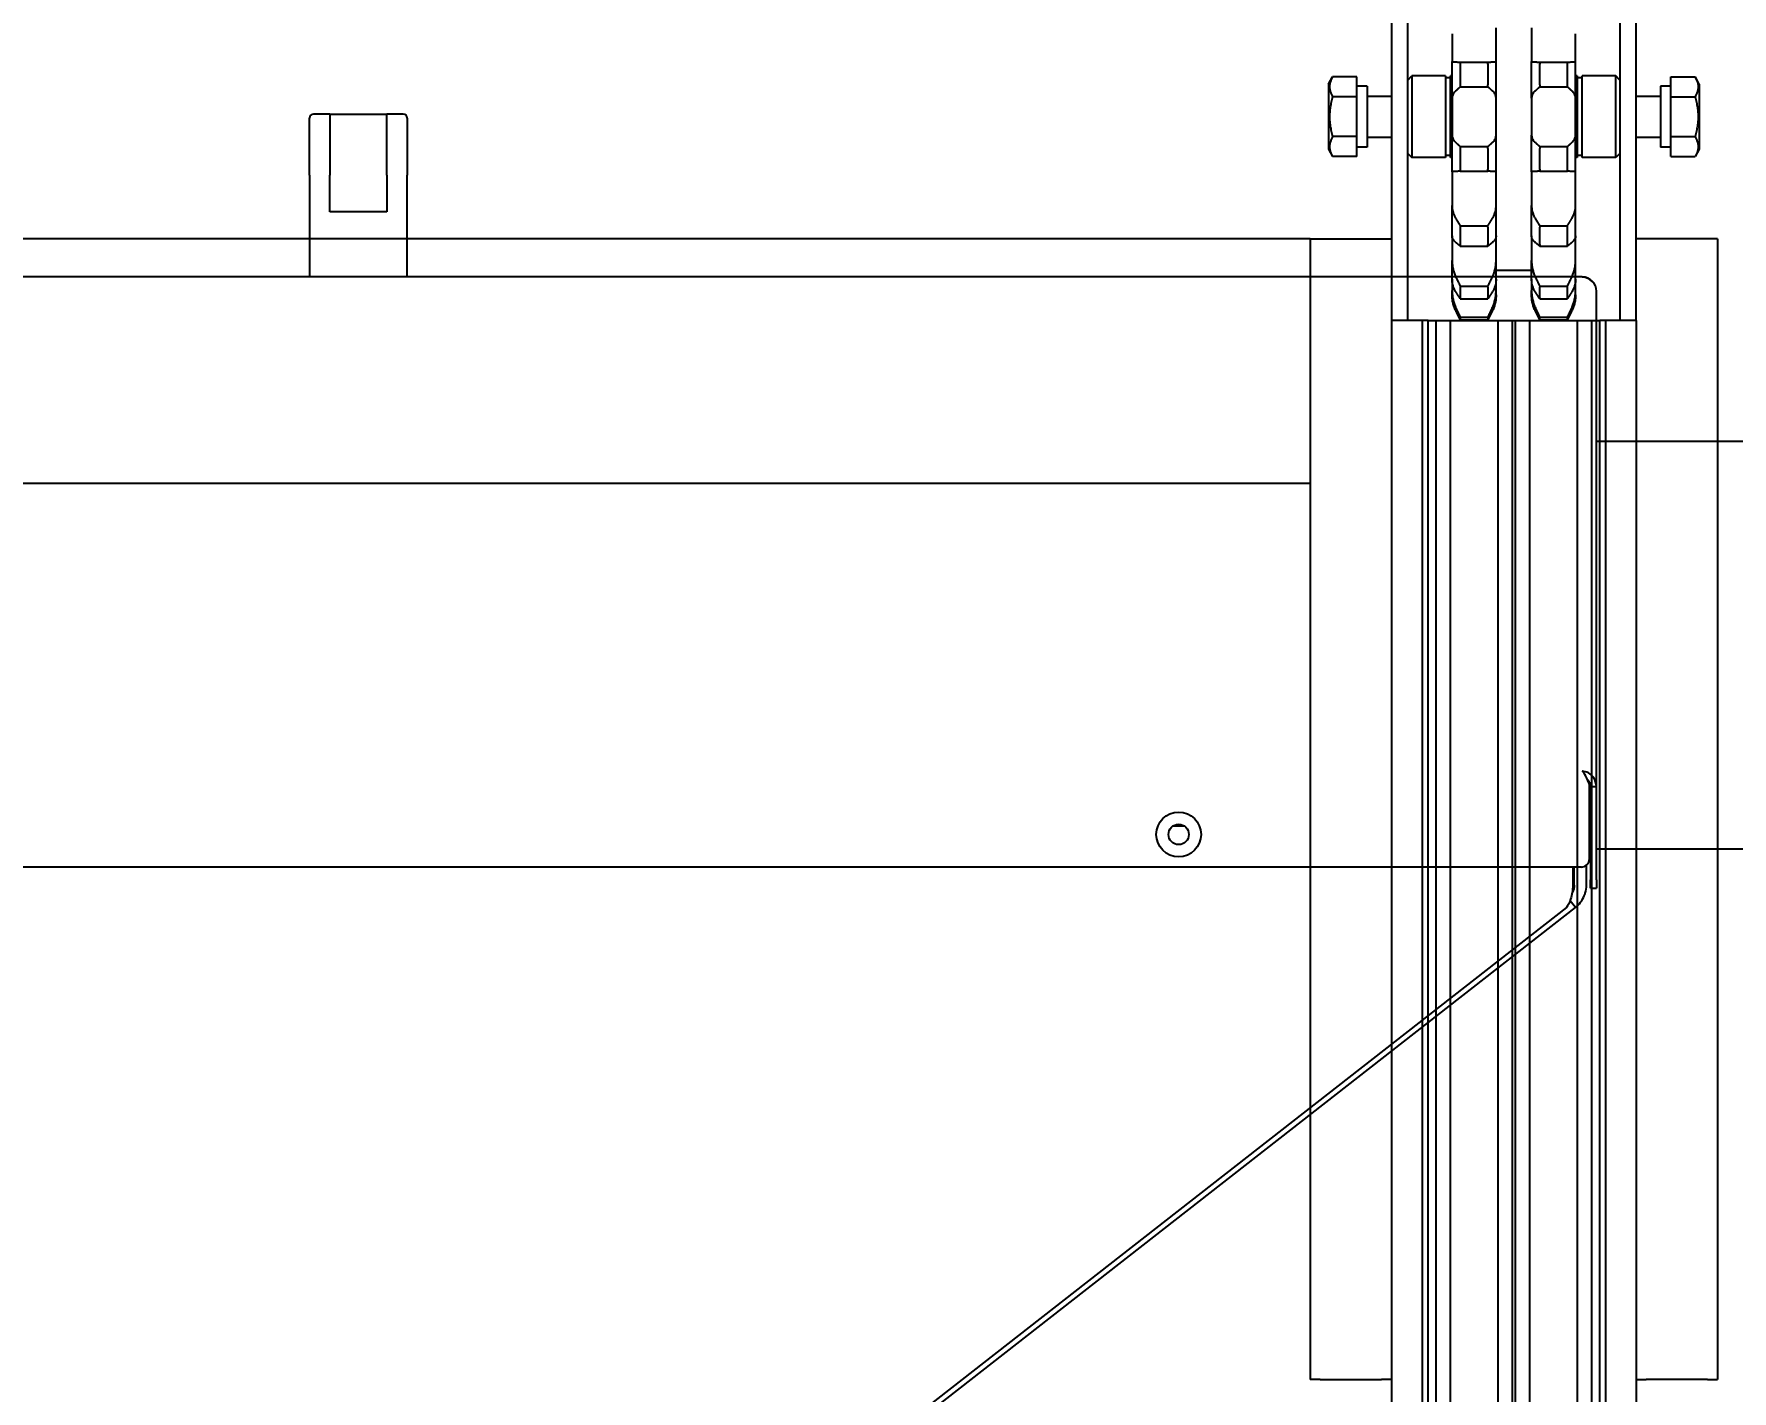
# Model space of a CAD drawing. Header units: millimetres. Extents: x -383313 to -161684, y -117025 to 99224.
# Drawn here: x -347927.2 to -347510.6, y -3386.3 to -3053.2 of the extents above; entities that cross this region are included whole.
import ezdxf

# ---------------------------------------------------------------- set-up
doc = ezdxf.new("R2010")
doc.units = ezdxf.units.MM
doc.header["$MEASUREMENT"] = 0
doc.layers.get('Defpoints').update_dxf_attribs({"color": 31})
for name, color, linetype in [('001__КОНСТРУКТИВ__размеры внутр.', 7, 'Continuous'), ('PV-10B1', 7, 'Continuous'), ('PV-3401', 7, 'Continuous'), ('Робот', 30, 'Continuous')]:
    doc.layers.add(name, color=color, linetype=linetype)
doc.styles.add('PSTUDIO', font='arial.ttf')
doc.dimstyles.new('PS_TICK', dxfattribs={"dimscale": 100, "dimtxt": 2.5, "dimasz": 1, "dimexe": 2, "dimexo": 2, "dimgap": 1, "dimtad": 1, "dimdec": 0, "dimzin": 0, "dimdsep": 46, "dimtxsty": 'PSTUDIO', "dimblk": 'ARCHTICK', "dimcen": 2, "dimdle": 1.5, "dimse1": 1, "dimse2": 1, "dimadec": 0, "dimazin": 0, "dimtfac": 1, "dimtdec": 0, "dimtix": 1, "dimtmove": 1, "dimatfit": 3, "dimldrblk": 'ARCHTICK', "dimfxl": 1, "dimtolj": 1, "dimtzin": 0, "dimarcsym": 0})

# ---------------------------------------------------------------- blocks, each defined once
blk = doc.blocks.new('_ArchTick')
at = {"color": 0, "linetype": 'ByBlock', "const_width": 0.15}
blk.add_lwpolyline([(-0.5, -0.5), (0.5, 0.5)], dxfattribs=at)
blk = doc.blocks.new('*D267')
at = {"layer": '001__КОНСТРУКТИВ__размеры внутр.', "color": 0, "lineweight": -2, "ltscale": 100, "transparency": 16777216}
for p, q in [((-349188.38, -1822.52), (-349188.38, -4257.72)), ((-344174, -2819.4), (-344174, -4257.72)), ((-349338.38, -4057.72), (-344024, -4057.72))]:
    blk.add_line(p, q, dxfattribs=at)
at = {"layer": 'Defpoints', "color": 0, "ltscale": 100, "transparency": 16777216}
for p in [(-349188.38, -1622.52), (-344174, -2619.4), (-344174, -4057.72)]:
    blk.add_point(p, dxfattribs=at)
at = {"layer": '001__КОНСТРУКТИВ__размеры внутр.', "color": 0, "lineweight": -2, "ltscale": 100, "transparency": 16777216, "xscale": 100, "yscale": 100, "zscale": 100, "rotation": 180}
blk.add_blockref('_ArchTick', (-349188.38, -4057.72), dxfattribs=at)
at = {"layer": '001__КОНСТРУКТИВ__размеры внутр.', "color": 0, "lineweight": -2, "ltscale": 100, "transparency": 16777216, "xscale": 100, "yscale": 100, "zscale": 100}
blk.add_blockref('_ArchTick', (-344174, -4057.72), dxfattribs=at)
at = {"layer": '001__КОНСТРУКТИВ__размеры внутр.', "color": 0, "ltscale": 100, "transparency": 16777216, "insert": (-346681.19, -3830.08), "char_height": 250, "attachment_point": 5, "style": 'PSTUDIO'}
blk.add_mtext('\\A1;5014', dxfattribs=at)
blk = doc.blocks.new('Робот ABB IRB660_3.15 (сверху)')
at = {"layer": 'Робот'}
blk.add_circle((0, 0), 3150, dxfattribs=at)
blk = doc.blocks.new('*U200')
at = {"layer": 'PV-3401'}
for p, q in [((-1678.6, 5902.65), (-1678.6, 5900.15)), ((-1678.6, 5902.65), (-1398.6, 5902.65)), ((-1678.6, 5900.15), (-1678.6, 5885.15)), ((-1398.6, 5900.15), (-1398.6, 5902.65)), ((-1398.6, 5900.15), (-1398.6, 5885.15)), ((-1716.6, 5898.15), (-1718.42, 5897.1)), ((-1718.42, 5891.15), (-1718.42, 5897.1)), ((-1716.6, 5898.15), (-1700.6, 5898.15)), ((-1713.51, 5891.15), (-1713.51, 5897.1)), ((-1703.7, 5891.15), (-1703.7, 5897.1)), ((-1700.6, 5898.15), (-1698.79, 5897.1)), ((-1698.79, 5891.15), (-1698.79, 5897.1)), ((-1713.51, 5891.15), (-1718.42, 5891.15)), ((-1716.1, 5891.15), (-1716.1, 5888.65)), ((-1703.7, 5891.15), (-1713.51, 5891.15)), ((-1698.79, 5891.15), (-1703.7, 5891.15)), ((-1701.1, 5891.15), (-1701.1, 5888.65)), ((-1716.1, 5888.65), (-1701.1, 5888.65)), ((-1713.6, 5882.65), (-1713.6, 5888.65)), ((-1703.6, 5882.65), (-1703.6, 5888.65)), ((-1658.6, 5882.65), (-1738.6, 5882.65)), ((-1678.6, 5885.15), (-1678.6, 5882.65)), ((-1658.6, 5882.65), (1031.4, 5882.65)), ((-1658.6, 5882.65), (-1658.6, 5875.15)), ((-1398.6, 5882.65), (-1398.6, 5885.15)), ((-1738.6, 5878.65), (-1658.6, 5878.65)), ((-1717.6, 5878.65), (-1718.6, 5877.65)), ((-1699.6, 5878.65), (-1698.6, 5877.65)), ((-1698.6, 5877.65), (-1718.6, 5877.65)), ((-1718.6, 5877.65), (-1718.6, 5869.45)), ((-1698.6, 5877.65), (-1698.6, 5869.45)), ((-1658.6, 5875.15), (-1658.6, 5873.76)), ((-1658.6, 5875.15), (1146.4, 5875.15)), ((-1658.6, 5871.75), (-1658.6, 5873.76)), ((1146.4, 5873.76), (-1658.6, 5873.76)), ((-1658.6, 5868.25), (-1658.6, 5871.75)), ((1146.4, 5871.75), (-1658.6, 5871.75)), ((-1722.15, 5867.8), (-1728.91, 5867.8)), ((-1722.12, 5867.8), (-1722.15, 5867.8)), ((-1713.13, 5867.8), (-1722.12, 5867.8)), ((-1698.6, 5869.45), (-1718.6, 5869.45)), ((-1718.6, 5868.15), (-1698.6, 5868.15)), ((-1718.6, 5868.15), (-1718.6, 5867.8)), ((-1718.1, 5869.45), (-1718.1, 5868.15)), ((-1712.31, 5867.8), (-1713.13, 5867.8)), ((-1704.9, 5867.8), (-1712.31, 5867.8)), ((-1704.08, 5867.8), (-1704.9, 5867.8)), ((-1695.09, 5867.8), (-1704.08, 5867.8)), ((-1699.1, 5869.45), (-1699.1, 5868.15)), ((-1698.6, 5868.15), (-1698.6, 5867.8)), ((-1695.06, 5867.8), (-1695.09, 5867.8)), ((-1688.29, 5867.8), (-1695.06, 5867.8)), ((-1686.83, 5867.8), (-1688.29, 5867.8)), ((-1679.39, 5867.8), (-1686.83, 5867.8)), ((-1675.2, 5867.8), (-1679.39, 5867.8)), ((-1673.34, 5867.8), (-1675.2, 5867.8)), ((-1668.74, 5867.8), (-1673.34, 5867.8)), ((-1667.88, 5867.8), (-1668.74, 5867.8)), ((-1665.95, 5867.8), (-1667.88, 5867.8)), ((-1664.99, 5867.8), (-1665.95, 5867.8)), ((-1658.6, 5856.57), (-1658.6, 5868.25)), ((1146.4, 5868.25), (-1658.6, 5868.25)), ((-1722, 5859), (-1722, 5865.8)), ((-1715.92, 5859), (-1715.92, 5865.8)), ((-1701.29, 5859), (-1701.29, 5865.8)), ((-1695.21, 5859), (-1695.21, 5865.8)), ((-1681.85, 5859), (-1681.85, 5865.8)), ((-1676.81, 5859), (-1676.81, 5865.8)), ((-1667.03, 5859), (-1667.03, 5865.8)), ((-1663.92, 5859), (-1663.92, 5865.8)), ((-1659.4, 5859), (-1659.4, 5865.8)), ((-1658.75, 5859), (-1658.75, 5865.8)), ((-1730.38, 5857), (-1728.91, 5857)), ((-1728.91, 5857), (-1722.15, 5857)), ((-1722.15, 5857), (-1722.12, 5857)), ((-1713.13, 5857), (-1722.12, 5857)), ((-1713.13, 5857), (-1712.31, 5857)), ((-1712.31, 5857), (-1704.9, 5857)), ((-1704.9, 5857), (-1704.08, 5857)), ((-1695.09, 5857), (-1704.08, 5857)), ((-1695.09, 5857), (-1695.06, 5857)), ((-1695.06, 5857), (-1688.29, 5857)), ((-1688.29, 5857), (-1686.83, 5857)), ((-1679.39, 5857), (-1686.83, 5857)), ((-1679.39, 5857), (-1675.2, 5857)), ((-1675.2, 5857), (-1673.34, 5857)), ((-1668.74, 5857), (-1673.34, 5857)), ((-1670.96, 5848.3), (-1670.96, 5857)), ((-1668.74, 5857), (-1667.88, 5857)), ((-1667.88, 5857), (-1665.95, 5857)), ((-1664.99, 5857), (-1665.95, 5857)), ((-1658.6, 5853.07), (-1658.6, 5856.57)), ((1146.4, 5856.57), (-1658.6, 5856.57)), ((-1658.6, 5852.29), (-1658.6, 5853.07)), ((1146.4, 5853.07), (-1658.6, 5853.07)), ((-1658.6, 5848.79), (-1658.6, 5852.29)), ((1146.4, 5852.29), (-1658.6, 5852.29)), ((-1728.91, 5848.3), (-1730.38, 5848.3)), ((-1722.15, 5848.3), (-1728.91, 5848.3)), ((-1722.12, 5848.3), (-1722.15, 5848.3)), ((-1713.13, 5848.3), (-1722.12, 5848.3)), ((-1722, 5839.5), (-1722, 5846.3)), ((-1715.92, 5839.5), (-1715.92, 5846.3)), ((-1712.31, 5848.3), (-1713.13, 5848.3)), ((-1704.9, 5848.3), (-1712.31, 5848.3)), ((-1704.08, 5848.3), (-1704.9, 5848.3)), ((-1695.09, 5848.3), (-1704.08, 5848.3)), ((-1701.29, 5839.5), (-1701.29, 5846.3)), ((-1695.21, 5839.5), (-1695.21, 5846.3)), ((-1695.06, 5848.3), (-1695.09, 5848.3)), ((-1688.29, 5848.3), (-1695.06, 5848.3)), ((-1686.83, 5848.3), (-1688.29, 5848.3)), ((-1679.39, 5848.3), (-1686.83, 5848.3)), ((-1681.85, 5839.5), (-1681.85, 5846.3)), ((-1675.2, 5848.3), (-1679.39, 5848.3)), ((-1676.81, 5839.5), (-1676.81, 5846.3)), ((-1673.34, 5848.3), (-1675.2, 5848.3)), ((-1668.74, 5848.3), (-1673.34, 5848.3)), ((-1667.88, 5848.3), (-1668.74, 5848.3)), ((-1665.95, 5848.3), (-1667.88, 5848.3)), ((-1667.03, 5839.5), (-1667.03, 5846.3)), ((-1664.99, 5848.3), (-1665.95, 5848.3)), ((-1663.92, 5839.5), (-1663.92, 5846.3)), ((-1659.4, 5839.5), (-1659.4, 5846.3)), ((-1658.75, 5839.5), (-1658.75, 5846.3)), ((-1658.6, 5837.11), (-1658.6, 5848.79)), ((1146.4, 5848.79), (-1658.6, 5848.79)), ((-1728.91, 5837.5), (-1722.15, 5837.5)), ((-1722.15, 5837.5), (-1722.12, 5837.5)), ((-1713.13, 5837.5), (-1722.12, 5837.5)), ((-1718.6, 5837.5), (-1718.6, 5837.15)), ((-1698.6, 5837.15), (-1718.6, 5837.15)), ((-1718.1, 5837.15), (-1718.1, 5835.85)), ((-1713.13, 5837.5), (-1712.31, 5837.5)), ((-1712.31, 5837.5), (-1704.9, 5837.5)), ((-1704.9, 5837.5), (-1704.08, 5837.5)), ((-1695.09, 5837.5), (-1704.08, 5837.5)), ((-1699.1, 5837.15), (-1699.1, 5835.85)), ((-1698.6, 5837.5), (-1698.6, 5837.15)), ((-1695.09, 5837.5), (-1695.06, 5837.5)), ((-1695.06, 5837.5), (-1688.29, 5837.5)), ((-1688.29, 5837.5), (-1686.83, 5837.5)), ((-1679.39, 5837.5), (-1686.83, 5837.5)), ((-1679.39, 5837.5), (-1675.2, 5837.5)), ((-1675.2, 5837.5), (-1673.34, 5837.5)), ((-1668.74, 5837.5), (-1673.34, 5837.5)), ((-1668.74, 5837.5), (-1667.88, 5837.5)), ((-1667.88, 5837.5), (-1665.95, 5837.5)), ((-1664.99, 5837.5), (-1665.95, 5837.5)), ((-1658.6, 5833.61), (-1658.6, 5837.11)), ((1146.4, 5837.11), (-1658.6, 5837.11)), ((-1718.6, 5835.85), (-1698.6, 5835.85)), ((-1718.6, 5835.85), (-1718.6, 5827.65)), ((-1698.6, 5835.85), (-1698.6, 5827.65)), ((-1658.6, 5831.6), (-1658.6, 5833.61)), ((1146.4, 5833.61), (-1658.6, 5833.61)), ((1146.4, 5831.6), (-1658.6, 5831.6)), ((-1658.6, 5831.6), (-1658.6, 5830.15)), ((-1658.6, 5830.15), (-1658.6, 5822.65)), ((-1658.6, 5830.15), (1146.4, 5830.15)), ((-1658.6, 5826.65), (-1738.6, 5826.65)), ((-1718.6, 5827.65), (-1698.6, 5827.65)), ((-1717.6, 5826.65), (-1718.6, 5827.65)), ((-1699.6, 5826.65), (-1698.6, 5827.65)), ((-1738.6, 5822.65), (-1658.6, 5822.65)), ((-1713.6, 5816.65), (-1713.6, 5822.65)), ((-1703.6, 5816.65), (-1703.6, 5822.65)), ((-1678.6, 5820.15), (-1678.6, 5822.65)), ((-1678.6, 5805.15), (-1678.6, 5820.15)), ((-1658.6, 5822.65), (1031.4, 5822.65)), ((-1398.6, 5822.65), (-1398.6, 5820.15)), ((-1398.6, 5805.15), (-1398.6, 5820.15)), ((-1716.1, 5816.65), (-1701.1, 5816.65)), ((-1716.1, 5816.65), (-1716.1, 5814.15)), ((-1701.1, 5816.65), (-1701.1, 5814.15)), ((-1713.51, 5814.15), (-1718.42, 5814.15)), ((-1718.42, 5814.15), (-1718.42, 5808.2)), ((-1703.7, 5814.15), (-1713.51, 5814.15)), ((-1713.51, 5814.15), (-1713.51, 5808.2)), ((-1698.79, 5814.15), (-1703.7, 5814.15)), ((-1703.7, 5814.15), (-1703.7, 5808.2)), ((-1698.79, 5814.15), (-1698.79, 5808.2)), ((-1716.6, 5807.15), (-1718.42, 5808.2)), ((-1700.6, 5807.15), (-1698.79, 5808.2)), ((-1716.6, 5807.15), (-1700.6, 5807.15)), ((-1678.6, 5802.65), (-1678.6, 5805.15)), ((-1398.6, 5805.15), (-1398.6, 5802.65)), ((-1678.6, 5802.65), (-1398.6, 5802.65)), ((-1678.6, 5802.65), (-1678.6, 5357.65)), ((-1618.6, 5802.65), (-1618.6, 5357.65))]:
    blk.add_line(p, q, dxfattribs=at)
for centre, start, end in [((-1664.99, 5858.3), 89.3599, 90), ((-1664.99, 5866.5), 270, 270.6401), ((-1664.99, 5838.8), 89.3599, 90), ((-1664.99, 5847), 270, 270.6401)]:
    blk.add_arc(centre, 9.5, start, end, dxfattribs=at)
for points, weights in [([(-1718.42, 5897.1), (-1715.96, 5898.52), (-1713.51, 5897.1)], [1.22364575665, 1.41294441399, 1.22364575665]), ([(-1713.51, 5897.1), (-1708.6, 5898.52), (-1703.7, 5897.1)], [1.22364575665, 1.41294441399, 1.22364575665]), ([(-1703.7, 5897.1), (-1701.24, 5898.52), (-1698.79, 5897.1)], [1.22364575665, 1.41294441399, 1.22364575665]), ([(-1722, 5865.8), (-1722.02, 5866.33), (-1722.04, 5866.83)], [1, 1.00025461953, 1]), ([(-1714.98, 5866.83), (-1715.44, 5866.33), (-1715.92, 5865.8)], [1, 1.00025461957, 1]), ([(-1701.29, 5865.8), (-1701.77, 5866.33), (-1702.22, 5866.83)], [1, 1.00025461956, 1]), ([(-1695.17, 5866.83), (-1695.19, 5866.33), (-1695.21, 5865.8)], [1, 1.00025461956, 1]), ([(-1681.85, 5865.8), (-1682.7, 5866.33), (-1683.51, 5866.83)], [1, 1.00025461958, 1]), ([(-1677.67, 5866.83), (-1677.25, 5866.33), (-1676.81, 5865.8)], [1, 1.00025461956, 1]), ([(-1667.03, 5865.8), (-1668.1, 5866.33), (-1669.14, 5866.83)], [1, 1.00025461957, 1]), ([(-1665.53, 5866.83), (-1664.74, 5866.33), (-1663.92, 5865.8)], [1, 1.00025461954, 1]), ([(-1659.4, 5865.8), (-1660.52, 5866.33), (-1661.59, 5866.83)], [1, 1.00025461957, 1]), ([(-1660.83, 5866.83), (-1659.81, 5866.33), (-1658.75, 5865.8)], [1, 1.00025461957, 1]), ([(-1715.92, 5865.8), (-1718.96, 5865.89), (-1722, 5865.8)], [1, 1.00194841845, 1]), ([(-1695.21, 5865.8), (-1698.25, 5865.89), (-1701.29, 5865.8)], [1, 1.00194841845, 1]), ([(-1676.81, 5865.8), (-1679.33, 5865.89), (-1681.85, 5865.8)], [1, 1.00194841845, 1]), ([(-1663.92, 5865.8), (-1665.47, 5865.89), (-1667.03, 5865.8)], [1, 1.00194841845, 1]), ([(-1658.75, 5865.8), (-1659.07, 5865.89), (-1659.4, 5865.8)], [1, 1.00194841845, 1]), ([(-1722.04, 5857.97), (-1722.02, 5858.47), (-1722, 5859)], [1, 1.00025461954, 1]), ([(-1722, 5859), (-1718.96, 5858.9), (-1715.92, 5859)], [1, 1.00194841845, 1]), ([(-1715.92, 5859), (-1715.44, 5858.47), (-1714.98, 5857.97)], [1, 1.00025461958, 1]), ([(-1702.22, 5857.97), (-1701.77, 5858.47), (-1701.29, 5859)], [1, 1.00025461957, 1]), ([(-1701.29, 5859), (-1698.25, 5858.9), (-1695.21, 5859)], [1, 1.00194841845, 1]), ([(-1695.21, 5859), (-1695.19, 5858.47), (-1695.17, 5857.97)], [1, 1.00025461957, 1]), ([(-1683.51, 5857.97), (-1682.7, 5858.47), (-1681.85, 5859)], [1, 1.00025461957, 1]), ([(-1681.85, 5859), (-1679.33, 5858.9), (-1676.81, 5859)], [1, 1.00194841845, 1]), ([(-1676.81, 5859), (-1677.25, 5858.47), (-1677.67, 5857.97)], [1, 1.00025461955, 1]), ([(-1669.14, 5857.97), (-1668.1, 5858.47), (-1667.03, 5859)], [1, 1.00025461957, 1]), ([(-1667.03, 5859), (-1665.47, 5858.9), (-1663.92, 5859)], [1, 1.00194841845, 1]), ([(-1663.92, 5859), (-1664.74, 5858.47), (-1665.53, 5857.97)], [1, 1.00025461956, 1]), ([(-1661.59, 5857.97), (-1660.52, 5858.47), (-1659.4, 5859)], [1, 1.00025461957, 1]), ([(-1658.75, 5859), (-1659.81, 5858.47), (-1660.83, 5857.97)], [1, 1.00025461957, 1]), ([(-1659.4, 5859), (-1659.07, 5858.9), (-1658.75, 5859)], [1, 1.00194841845, 1]), ([(-1722, 5846.3), (-1722.02, 5846.83), (-1722.04, 5847.33)], [1, 1.00025461955, 1]), ([(-1715.92, 5846.3), (-1718.96, 5846.39), (-1722, 5846.3)], [1, 1.00194841845, 1]), ([(-1714.98, 5847.33), (-1715.44, 5846.83), (-1715.92, 5846.3)], [1, 1.00025461956, 1]), ([(-1701.29, 5846.3), (-1701.77, 5846.83), (-1702.22, 5847.33)], [1, 1.00025461958, 1]), ([(-1695.21, 5846.3), (-1698.25, 5846.39), (-1701.29, 5846.3)], [1, 1.00194841845, 1]), ([(-1695.17, 5847.33), (-1695.19, 5846.83), (-1695.21, 5846.3)], [1, 1.00025461956, 1]), ([(-1681.85, 5846.3), (-1682.7, 5846.83), (-1683.51, 5847.33)], [1, 1.00025461956, 1]), ([(-1676.81, 5846.3), (-1679.33, 5846.39), (-1681.85, 5846.3)], [1, 1.00194841845, 1]), ([(-1677.67, 5847.33), (-1677.25, 5846.83), (-1676.81, 5846.3)], [1, 1.00025461956, 1]), ([(-1667.03, 5846.3), (-1668.1, 5846.83), (-1669.14, 5847.33)], [1, 1.00025461954, 1]), ([(-1663.92, 5846.3), (-1665.47, 5846.39), (-1667.03, 5846.3)], [1, 1.00194841845, 1]), ([(-1665.53, 5847.33), (-1664.74, 5846.83), (-1663.92, 5846.3)], [1, 1.00025461957, 1]), ([(-1659.4, 5846.3), (-1660.52, 5846.83), (-1661.59, 5847.33)], [1, 1.00025461953, 1]), ([(-1660.83, 5847.33), (-1659.81, 5846.83), (-1658.75, 5846.3)], [1, 1.00025461955, 1]), ([(-1658.75, 5846.3), (-1659.07, 5846.39), (-1659.4, 5846.3)], [1, 1.00194841845, 1]), ([(-1722.04, 5838.47), (-1722.02, 5838.97), (-1722, 5839.5)], [1, 1.00025461956, 1]), ([(-1722, 5839.5), (-1718.96, 5839.4), (-1715.92, 5839.5)], [1, 1.00194841845, 1]), ([(-1715.92, 5839.5), (-1715.44, 5838.97), (-1714.98, 5838.47)], [1, 1.00025461955, 1]), ([(-1702.22, 5838.47), (-1701.77, 5838.97), (-1701.29, 5839.5)], [1, 1.00025461957, 1]), ([(-1701.29, 5839.5), (-1698.25, 5839.4), (-1695.21, 5839.5)], [1, 1.00194841845, 1]), ([(-1695.21, 5839.5), (-1695.19, 5838.97), (-1695.17, 5838.47)], [1, 1.00025461957, 1]), ([(-1683.51, 5838.47), (-1682.7, 5838.97), (-1681.85, 5839.5)], [1, 1.00025461956, 1]), ([(-1681.85, 5839.5), (-1679.33, 5839.4), (-1676.81, 5839.5)], [1, 1.00194841845, 1]), ([(-1676.81, 5839.5), (-1677.25, 5838.97), (-1677.67, 5838.47)], [1, 1.00025461955, 1]), ([(-1669.14, 5838.47), (-1668.1, 5838.97), (-1667.03, 5839.5)], [1, 1.00025461956, 1]), ([(-1667.03, 5839.5), (-1665.47, 5839.4), (-1663.92, 5839.5)], [1, 1.00194841845, 1]), ([(-1663.92, 5839.5), (-1664.74, 5838.97), (-1665.53, 5838.47)], [1, 1.00025461955, 1]), ([(-1661.59, 5838.47), (-1660.52, 5838.97), (-1659.4, 5839.5)], [1, 1.00025461958, 1]), ([(-1658.75, 5839.5), (-1659.81, 5838.97), (-1660.83, 5838.47)], [1, 1.00025461957, 1]), ([(-1659.4, 5839.5), (-1659.07, 5839.4), (-1658.75, 5839.5)], [1, 1.00194841845, 1]), ([(-1718.42, 5808.2), (-1715.96, 5806.78), (-1713.51, 5808.2)], [1.22364575665, 1.41294441399, 1.22364575665]), ([(-1713.51, 5808.2), (-1708.6, 5806.78), (-1703.7, 5808.2)], [1.22364575665, 1.41294441399, 1.22364575665]), ([(-1703.7, 5808.2), (-1701.24, 5806.78), (-1698.79, 5808.2)], [1.22364575665, 1.41294441399, 1.22364575665])]:
    blk.add_rational_spline(points, weights, degree=2, dxfattribs=at)
for points, knots in [([(-1722.04, 5866.83), (-1722.04, 5866.92), (-1722.04, 5866.99), (-1722.05, 5867.18), (-1722.06, 5867.29), (-1722.07, 5867.47), (-1722.08, 5867.55), (-1722.09, 5867.68), (-1722.09, 5867.72), (-1722.1, 5867.79), (-1722.11, 5867.8), (-1722.12, 5867.8)], [10.11521, 10.11521, 10.11521, 10.11521, 10.687596, 10.687596, 11.618355, 11.618355, 12.549115, 12.549115, 13.479875, 13.479875, 14.410634, 14.410634, 14.410634, 14.410634]), ([(-1713.13, 5867.8), (-1713.26, 5867.8), (-1713.39, 5867.79), (-1713.67, 5867.72), (-1713.81, 5867.68), (-1714.1, 5867.55), (-1714.24, 5867.47), (-1714.5, 5867.29), (-1714.63, 5867.18), (-1714.83, 5866.99), (-1714.91, 5866.92), (-1714.98, 5866.83)], [43.585571, 43.585571, 43.585571, 43.585571, 44.51633, 44.51633, 45.44709, 45.44709, 46.37785, 46.37785, 47.308609, 47.308609, 47.880995, 47.880995, 47.880995, 47.880995]), ([(-1702.22, 5866.83), (-1702.3, 5866.92), (-1702.38, 5866.99), (-1702.57, 5867.18), (-1702.7, 5867.29), (-1702.97, 5867.47), (-1703.11, 5867.55), (-1703.39, 5867.68), (-1703.53, 5867.72), (-1703.81, 5867.79), (-1703.95, 5867.8), (-1704.08, 5867.8)], [10.11521, 10.11521, 10.11521, 10.11521, 10.687596, 10.687596, 11.618355, 11.618355, 12.549115, 12.549115, 13.479875, 13.479875, 14.410634, 14.410634, 14.410634, 14.410634]), ([(-1695.09, 5867.8), (-1695.1, 5867.8), (-1695.1, 5867.79), (-1695.11, 5867.72), (-1695.12, 5867.68), (-1695.13, 5867.55), (-1695.14, 5867.47), (-1695.15, 5867.29), (-1695.15, 5867.18), (-1695.16, 5866.99), (-1695.16, 5866.92), (-1695.17, 5866.83)], [43.585571, 43.585571, 43.585571, 43.585571, 44.51633, 44.51633, 45.44709, 45.44709, 46.37785, 46.37785, 47.308609, 47.308609, 47.880995, 47.880995, 47.880995, 47.880995]), ([(-1683.51, 5866.83), (-1683.65, 5866.92), (-1683.78, 5866.99), (-1684.13, 5867.18), (-1684.37, 5867.29), (-1684.85, 5867.47), (-1685.09, 5867.55), (-1685.6, 5867.68), (-1685.85, 5867.72), (-1686.35, 5867.79), (-1686.59, 5867.8), (-1686.83, 5867.8)], [10.11521, 10.11521, 10.11521, 10.11521, 10.687596, 10.687596, 11.618355, 11.618355, 12.549115, 12.549115, 13.479875, 13.479875, 14.410634, 14.410634, 14.410634, 14.410634]), ([(-1679.39, 5867.8), (-1679.27, 5867.8), (-1679.14, 5867.79), (-1678.89, 5867.72), (-1678.75, 5867.68), (-1678.49, 5867.55), (-1678.37, 5867.47), (-1678.12, 5867.29), (-1678, 5867.18), (-1677.82, 5866.99), (-1677.75, 5866.92), (-1677.67, 5866.83)], [43.585571, 43.585571, 43.585571, 43.585571, 44.51633, 44.51633, 45.44709, 45.44709, 46.37785, 46.37785, 47.308609, 47.308609, 47.880995, 47.880995, 47.880995, 47.880995]), ([(-1669.14, 5866.83), (-1669.31, 5866.92), (-1669.48, 5866.99), (-1669.93, 5867.18), (-1670.22, 5867.29), (-1670.83, 5867.47), (-1671.14, 5867.55), (-1671.78, 5867.68), (-1672.1, 5867.72), (-1672.73, 5867.79), (-1673.04, 5867.8), (-1673.34, 5867.8)], [10.11521, 10.11521, 10.11521, 10.11521, 10.687596, 10.687596, 11.618355, 11.618355, 12.549115, 12.549115, 13.479875, 13.479875, 14.410634, 14.410634, 14.410634, 14.410634]), ([(-1668.74, 5867.8), (-1668.52, 5867.8), (-1668.28, 5867.79), (-1667.8, 5867.72), (-1667.55, 5867.68), (-1667.07, 5867.55), (-1666.82, 5867.47), (-1666.36, 5867.29), (-1666.13, 5867.18), (-1665.79, 5866.99), (-1665.66, 5866.92), (-1665.53, 5866.83)], [43.585571, 43.585571, 43.585571, 43.585571, 44.51633, 44.51633, 45.44709, 45.44709, 46.37785, 46.37785, 47.308609, 47.308609, 47.880995, 47.880995, 47.880995, 47.880995]), ([(-1661.59, 5866.83), (-1661.77, 5866.92), (-1661.94, 5866.99), (-1662.41, 5867.18), (-1662.71, 5867.29), (-1663.34, 5867.47), (-1663.67, 5867.55), (-1664.33, 5867.68), (-1664.66, 5867.72), (-1665.32, 5867.79), (-1665.64, 5867.8), (-1665.95, 5867.8)], [10.11521, 10.11521, 10.11521, 10.11521, 10.687596, 10.687596, 11.618355, 11.618355, 12.549115, 12.549115, 13.479875, 13.479875, 14.410634, 14.410634, 14.410634, 14.410634]), ([(-1664.88, 5867.8), (-1664.62, 5867.8), (-1664.35, 5867.78), (-1663.76, 5867.72), (-1663.45, 5867.68), (-1662.82, 5867.55), (-1662.51, 5867.47), (-1661.9, 5867.29), (-1661.61, 5867.18), (-1661.17, 5866.99), (-1661, 5866.92), (-1660.83, 5866.83)], [43.697221, 43.697221, 43.697221, 43.697221, 44.51633, 44.51633, 45.44709, 45.44709, 46.37785, 46.37785, 47.308609, 47.308609, 47.880995, 47.880995, 47.880995, 47.880995]), ([(-1722.12, 5857), (-1722.11, 5857), (-1722.1, 5857.01), (-1722.09, 5857.08), (-1722.09, 5857.12), (-1722.07, 5857.25), (-1722.07, 5857.33), (-1722.06, 5857.52), (-1722.05, 5857.63), (-1722.04, 5857.82), (-1722.04, 5857.89), (-1722.04, 5857.97)], [43.585571, 43.585571, 43.585571, 43.585571, 44.527095, 44.527095, 45.468619, 45.468619, 46.410144, 46.410144, 47.351668, 47.351668, 47.881074, 47.881074, 47.881074, 47.881074]), ([(-1714.98, 5857.97), (-1714.91, 5857.89), (-1714.84, 5857.82), (-1714.65, 5857.63), (-1714.52, 5857.52), (-1714.25, 5857.33), (-1714.11, 5857.25), (-1713.82, 5857.12), (-1713.68, 5857.08), (-1713.4, 5857.01), (-1713.26, 5857), (-1713.13, 5857)], [10.115097, 10.115097, 10.115097, 10.115097, 10.644502, 10.644502, 11.586026, 11.586026, 12.527551, 12.527551, 13.469075, 13.469075, 14.4106, 14.4106, 14.4106, 14.4106]), ([(-1704.08, 5857), (-1703.95, 5857), (-1703.81, 5857.01), (-1703.53, 5857.08), (-1703.38, 5857.12), (-1703.1, 5857.25), (-1702.96, 5857.33), (-1702.69, 5857.52), (-1702.56, 5857.63), (-1702.36, 5857.82), (-1702.29, 5857.89), (-1702.22, 5857.97)], [43.585571, 43.585571, 43.585571, 43.585571, 44.527095, 44.527095, 45.468619, 45.468619, 46.410144, 46.410144, 47.351668, 47.351668, 47.881074, 47.881074, 47.881074, 47.881074]), ([(-1695.17, 5857.97), (-1695.16, 5857.89), (-1695.16, 5857.82), (-1695.15, 5857.63), (-1695.15, 5857.52), (-1695.14, 5857.33), (-1695.13, 5857.25), (-1695.12, 5857.12), (-1695.11, 5857.08), (-1695.1, 5857.01), (-1695.1, 5857), (-1695.09, 5857)], [10.115097, 10.115097, 10.115097, 10.115097, 10.644502, 10.644502, 11.586026, 11.586026, 12.527551, 12.527551, 13.469075, 13.469075, 14.4106, 14.4106, 14.4106, 14.4106]), ([(-1686.83, 5857), (-1686.59, 5857), (-1686.34, 5857.01), (-1685.84, 5857.08), (-1685.58, 5857.12), (-1685.07, 5857.25), (-1684.82, 5857.33), (-1684.34, 5857.52), (-1684.1, 5857.63), (-1683.76, 5857.82), (-1683.64, 5857.89), (-1683.51, 5857.97)], [43.585571, 43.585571, 43.585571, 43.585571, 44.527095, 44.527095, 45.468619, 45.468619, 46.410144, 46.410144, 47.351668, 47.351668, 47.881074, 47.881074, 47.881074, 47.881074]), ([(-1677.67, 5857.97), (-1677.74, 5857.89), (-1677.8, 5857.82), (-1677.98, 5857.63), (-1678.1, 5857.52), (-1678.35, 5857.33), (-1678.48, 5857.25), (-1678.75, 5857.12), (-1678.88, 5857.08), (-1679.14, 5857.01), (-1679.27, 5857), (-1679.39, 5857)], [10.115097, 10.115097, 10.115097, 10.115097, 10.644502, 10.644502, 11.586026, 11.586026, 12.527551, 12.527551, 13.469075, 13.469075, 14.4106, 14.4106, 14.4106, 14.4106]), ([(-1673.34, 5857), (-1673.04, 5857), (-1672.73, 5857.01), (-1672.09, 5857.08), (-1671.76, 5857.12), (-1671.12, 5857.25), (-1670.8, 5857.33), (-1670.19, 5857.52), (-1669.89, 5857.63), (-1669.45, 5857.82), (-1669.3, 5857.89), (-1669.14, 5857.97)], [43.585571, 43.585571, 43.585571, 43.585571, 44.527095, 44.527095, 45.468619, 45.468619, 46.410144, 46.410144, 47.351668, 47.351668, 47.881074, 47.881074, 47.881074, 47.881074]), ([(-1665.53, 5857.97), (-1665.65, 5857.89), (-1665.77, 5857.82), (-1666.11, 5857.63), (-1666.33, 5857.52), (-1666.8, 5857.33), (-1667.05, 5857.25), (-1667.54, 5857.12), (-1667.79, 5857.08), (-1668.27, 5857.01), (-1668.52, 5857), (-1668.74, 5857)], [10.115097, 10.115097, 10.115097, 10.115097, 10.644502, 10.644502, 11.586026, 11.586026, 12.527551, 12.527551, 13.469075, 13.469075, 14.4106, 14.4106, 14.4106, 14.4106]), ([(-1665.95, 5857), (-1665.64, 5857), (-1665.31, 5857.01), (-1664.65, 5857.08), (-1664.31, 5857.12), (-1663.64, 5857.25), (-1663.31, 5857.33), (-1662.68, 5857.52), (-1662.37, 5857.63), (-1661.92, 5857.82), (-1661.75, 5857.89), (-1661.59, 5857.97)], [43.585571, 43.585571, 43.585571, 43.585571, 44.527095, 44.527095, 45.468619, 45.468619, 46.410144, 46.410144, 47.351668, 47.351668, 47.881074, 47.881074, 47.881074, 47.881074]), ([(-1660.83, 5857.97), (-1660.99, 5857.89), (-1661.15, 5857.82), (-1661.58, 5857.63), (-1661.87, 5857.52), (-1662.48, 5857.33), (-1662.79, 5857.25), (-1663.43, 5857.12), (-1663.75, 5857.08), (-1664.34, 5857.02), (-1664.62, 5857), (-1664.88, 5857)], [10.115097, 10.115097, 10.115097, 10.115097, 10.644502, 10.644502, 11.586026, 11.586026, 12.527551, 12.527551, 13.469075, 13.469075, 14.298941, 14.298941, 14.298941, 14.298941]), ([(-1722.04, 5847.33), (-1722.04, 5847.41), (-1722.04, 5847.48), (-1722.05, 5847.67), (-1722.06, 5847.77), (-1722.07, 5847.96), (-1722.07, 5848.05), (-1722.09, 5848.18), (-1722.09, 5848.22), (-1722.1, 5848.28), (-1722.11, 5848.3), (-1722.12, 5848.3)], [10.115097, 10.115097, 10.115097, 10.115097, 10.644502, 10.644502, 11.586026, 11.586026, 12.527551, 12.527551, 13.469075, 13.469075, 14.4106, 14.4106, 14.4106, 14.4106]), ([(-1713.13, 5848.3), (-1713.26, 5848.3), (-1713.4, 5848.28), (-1713.68, 5848.22), (-1713.82, 5848.18), (-1714.11, 5848.05), (-1714.25, 5847.96), (-1714.52, 5847.77), (-1714.65, 5847.67), (-1714.84, 5847.48), (-1714.91, 5847.41), (-1714.98, 5847.33)], [43.585571, 43.585571, 43.585571, 43.585571, 44.527095, 44.527095, 45.468619, 45.468619, 46.410144, 46.410144, 47.351668, 47.351668, 47.881074, 47.881074, 47.881074, 47.881074]), ([(-1702.22, 5847.33), (-1702.29, 5847.41), (-1702.36, 5847.48), (-1702.56, 5847.67), (-1702.69, 5847.77), (-1702.96, 5847.96), (-1703.1, 5848.05), (-1703.38, 5848.18), (-1703.53, 5848.22), (-1703.81, 5848.28), (-1703.95, 5848.3), (-1704.08, 5848.3)], [10.115097, 10.115097, 10.115097, 10.115097, 10.644502, 10.644502, 11.586026, 11.586026, 12.527551, 12.527551, 13.469075, 13.469075, 14.4106, 14.4106, 14.4106, 14.4106]), ([(-1695.09, 5848.3), (-1695.1, 5848.3), (-1695.1, 5848.28), (-1695.11, 5848.22), (-1695.12, 5848.18), (-1695.13, 5848.05), (-1695.14, 5847.96), (-1695.15, 5847.77), (-1695.15, 5847.67), (-1695.16, 5847.48), (-1695.16, 5847.41), (-1695.17, 5847.33)], [43.585571, 43.585571, 43.585571, 43.585571, 44.527095, 44.527095, 45.468619, 45.468619, 46.410144, 46.410144, 47.351668, 47.351668, 47.881074, 47.881074, 47.881074, 47.881074]), ([(-1683.51, 5847.33), (-1683.64, 5847.41), (-1683.76, 5847.48), (-1684.1, 5847.67), (-1684.34, 5847.77), (-1684.82, 5847.96), (-1685.07, 5848.05), (-1685.58, 5848.18), (-1685.84, 5848.22), (-1686.34, 5848.28), (-1686.59, 5848.3), (-1686.83, 5848.3)], [10.115097, 10.115097, 10.115097, 10.115097, 10.644502, 10.644502, 11.586026, 11.586026, 12.527551, 12.527551, 13.469075, 13.469075, 14.4106, 14.4106, 14.4106, 14.4106]), ([(-1679.39, 5848.3), (-1679.27, 5848.3), (-1679.14, 5848.28), (-1678.88, 5848.22), (-1678.75, 5848.18), (-1678.48, 5848.05), (-1678.35, 5847.96), (-1678.1, 5847.77), (-1677.98, 5847.67), (-1677.8, 5847.48), (-1677.74, 5847.41), (-1677.67, 5847.33)], [43.585571, 43.585571, 43.585571, 43.585571, 44.527095, 44.527095, 45.468619, 45.468619, 46.410144, 46.410144, 47.351668, 47.351668, 47.881074, 47.881074, 47.881074, 47.881074]), ([(-1669.14, 5847.33), (-1669.3, 5847.41), (-1669.45, 5847.48), (-1669.89, 5847.67), (-1670.19, 5847.77), (-1670.8, 5847.96), (-1671.12, 5848.05), (-1671.76, 5848.18), (-1672.09, 5848.22), (-1672.73, 5848.28), (-1673.04, 5848.3), (-1673.34, 5848.3)], [10.115097, 10.115097, 10.115097, 10.115097, 10.644502, 10.644502, 11.586026, 11.586026, 12.527551, 12.527551, 13.469075, 13.469075, 14.4106, 14.4106, 14.4106, 14.4106]), ([(-1668.74, 5848.3), (-1668.52, 5848.3), (-1668.27, 5848.28), (-1667.79, 5848.22), (-1667.54, 5848.18), (-1667.05, 5848.05), (-1666.8, 5847.96), (-1666.33, 5847.77), (-1666.11, 5847.67), (-1665.77, 5847.48), (-1665.65, 5847.41), (-1665.53, 5847.33)], [43.585571, 43.585571, 43.585571, 43.585571, 44.527095, 44.527095, 45.468619, 45.468619, 46.410144, 46.410144, 47.351668, 47.351668, 47.881074, 47.881074, 47.881074, 47.881074]), ([(-1661.59, 5847.33), (-1661.75, 5847.41), (-1661.92, 5847.48), (-1662.37, 5847.67), (-1662.68, 5847.77), (-1663.31, 5847.96), (-1663.64, 5848.05), (-1664.31, 5848.18), (-1664.65, 5848.22), (-1665.31, 5848.28), (-1665.64, 5848.3), (-1665.95, 5848.3)], [10.115097, 10.115097, 10.115097, 10.115097, 10.644502, 10.644502, 11.586026, 11.586026, 12.527551, 12.527551, 13.469075, 13.469075, 14.4106, 14.4106, 14.4106, 14.4106]), ([(-1664.88, 5848.3), (-1664.62, 5848.3), (-1664.34, 5848.28), (-1663.75, 5848.22), (-1663.43, 5848.18), (-1662.79, 5848.05), (-1662.48, 5847.96), (-1661.87, 5847.77), (-1661.58, 5847.67), (-1661.15, 5847.48), (-1660.99, 5847.41), (-1660.83, 5847.33)], [43.697229, 43.697229, 43.697229, 43.697229, 44.527095, 44.527095, 45.468619, 45.468619, 46.410144, 46.410144, 47.351668, 47.351668, 47.881074, 47.881074, 47.881074, 47.881074]), ([(-1722.12, 5837.5), (-1722.11, 5837.5), (-1722.1, 5837.51), (-1722.09, 5837.58), (-1722.09, 5837.62), (-1722.07, 5837.75), (-1722.07, 5837.83), (-1722.06, 5838.02), (-1722.05, 5838.13), (-1722.04, 5838.32), (-1722.04, 5838.39), (-1722.04, 5838.47)], [43.585605, 43.585605, 43.585605, 43.585605, 44.52713, 44.52713, 45.468654, 45.468654, 46.410179, 46.410179, 47.351703, 47.351703, 47.881108, 47.881108, 47.881108, 47.881108]), ([(-1714.98, 5838.47), (-1714.91, 5838.39), (-1714.84, 5838.32), (-1714.65, 5838.13), (-1714.52, 5838.02), (-1714.25, 5837.83), (-1714.11, 5837.75), (-1713.82, 5837.62), (-1713.68, 5837.58), (-1713.4, 5837.51), (-1713.26, 5837.5), (-1713.13, 5837.5)], [10.115097, 10.115097, 10.115097, 10.115097, 10.644502, 10.644502, 11.586026, 11.586026, 12.527551, 12.527551, 13.469075, 13.469075, 14.4106, 14.4106, 14.4106, 14.4106]), ([(-1704.08, 5837.5), (-1703.95, 5837.5), (-1703.81, 5837.51), (-1703.53, 5837.58), (-1703.38, 5837.62), (-1703.1, 5837.75), (-1702.96, 5837.83), (-1702.69, 5838.02), (-1702.56, 5838.13), (-1702.36, 5838.32), (-1702.29, 5838.39), (-1702.22, 5838.47)], [43.585605, 43.585605, 43.585605, 43.585605, 44.52713, 44.52713, 45.468654, 45.468654, 46.410179, 46.410179, 47.351703, 47.351703, 47.881108, 47.881108, 47.881108, 47.881108]), ([(-1695.17, 5838.47), (-1695.16, 5838.39), (-1695.16, 5838.32), (-1695.15, 5838.13), (-1695.15, 5838.02), (-1695.14, 5837.83), (-1695.13, 5837.75), (-1695.12, 5837.62), (-1695.11, 5837.58), (-1695.1, 5837.51), (-1695.1, 5837.5), (-1695.09, 5837.5)], [10.115097, 10.115097, 10.115097, 10.115097, 10.644502, 10.644502, 11.586026, 11.586026, 12.527551, 12.527551, 13.469075, 13.469075, 14.4106, 14.4106, 14.4106, 14.4106]), ([(-1686.83, 5837.5), (-1686.59, 5837.5), (-1686.34, 5837.51), (-1685.84, 5837.58), (-1685.58, 5837.62), (-1685.07, 5837.75), (-1684.82, 5837.83), (-1684.34, 5838.02), (-1684.1, 5838.13), (-1683.76, 5838.32), (-1683.64, 5838.39), (-1683.51, 5838.47)], [43.585605, 43.585605, 43.585605, 43.585605, 44.52713, 44.52713, 45.468654, 45.468654, 46.410179, 46.410179, 47.351703, 47.351703, 47.881108, 47.881108, 47.881108, 47.881108]), ([(-1677.67, 5838.47), (-1677.74, 5838.39), (-1677.8, 5838.32), (-1677.98, 5838.13), (-1678.1, 5838.02), (-1678.35, 5837.83), (-1678.48, 5837.75), (-1678.75, 5837.62), (-1678.88, 5837.58), (-1679.14, 5837.51), (-1679.27, 5837.5), (-1679.39, 5837.5)], [10.115097, 10.115097, 10.115097, 10.115097, 10.644502, 10.644502, 11.586026, 11.586026, 12.527551, 12.527551, 13.469075, 13.469075, 14.4106, 14.4106, 14.4106, 14.4106]), ([(-1673.34, 5837.5), (-1673.04, 5837.5), (-1672.73, 5837.51), (-1672.09, 5837.58), (-1671.76, 5837.62), (-1671.12, 5837.75), (-1670.8, 5837.83), (-1670.19, 5838.02), (-1669.89, 5838.13), (-1669.45, 5838.32), (-1669.3, 5838.39), (-1669.14, 5838.47)], [43.585605, 43.585605, 43.585605, 43.585605, 44.52713, 44.52713, 45.468654, 45.468654, 46.410179, 46.410179, 47.351703, 47.351703, 47.881108, 47.881108, 47.881108, 47.881108]), ([(-1665.53, 5838.47), (-1665.65, 5838.39), (-1665.77, 5838.32), (-1666.11, 5838.13), (-1666.33, 5838.02), (-1666.8, 5837.83), (-1667.05, 5837.75), (-1667.54, 5837.62), (-1667.79, 5837.58), (-1668.27, 5837.51), (-1668.52, 5837.5), (-1668.74, 5837.5)], [10.115097, 10.115097, 10.115097, 10.115097, 10.644502, 10.644502, 11.586026, 11.586026, 12.527551, 12.527551, 13.469075, 13.469075, 14.4106, 14.4106, 14.4106, 14.4106]), ([(-1665.95, 5837.5), (-1665.64, 5837.5), (-1665.31, 5837.51), (-1664.65, 5837.58), (-1664.31, 5837.62), (-1663.64, 5837.75), (-1663.31, 5837.83), (-1662.68, 5838.02), (-1662.37, 5838.13), (-1661.92, 5838.32), (-1661.75, 5838.39), (-1661.59, 5838.47)], [43.585605, 43.585605, 43.585605, 43.585605, 44.52713, 44.52713, 45.468654, 45.468654, 46.410179, 46.410179, 47.351703, 47.351703, 47.881108, 47.881108, 47.881108, 47.881108]), ([(-1660.83, 5838.47), (-1660.99, 5838.39), (-1661.15, 5838.32), (-1661.58, 5838.13), (-1661.87, 5838.02), (-1662.48, 5837.83), (-1662.79, 5837.75), (-1663.43, 5837.62), (-1663.75, 5837.58), (-1664.34, 5837.52), (-1664.62, 5837.5), (-1664.88, 5837.5)], [10.115097, 10.115097, 10.115097, 10.115097, 10.644502, 10.644502, 11.586026, 11.586026, 12.527551, 12.527551, 13.469075, 13.469075, 14.298941, 14.298941, 14.298941, 14.298941])]:
    blk.add_open_spline(points, degree=3, knots=knots, dxfattribs=at)
blk = doc.blocks.new('A$C4af2c1f4')
at = {"layer": 'PV-10B1'}
for p, q in [((878.69, 725.33), (878.69, 739.33)), ((883.69, 740.33), (879.69, 740.33)), ((883.69, 740.33), (897.69, 740.33)), ((883.69, 740.33), (883.69, 725.33)), ((901.69, 740.33), (897.69, 740.33)), ((897.69, 725.33), (897.69, 740.33)), ((902.69, 739.33), (902.69, 725.33)), ((878.69, 725.33), (878.69, 700.33)), ((883.69, 716.33), (883.69, 725.33)), ((897.69, 725.33), (897.69, 716.33)), ((902.69, 700.33), (902.69, 725.33)), ((897.69, 716.33), (883.69, 716.33)), ((1190.94, 700.33), (-4, 700.33)), ((1190.94, 700.33), (1190.94, 700.26)), ((1190.94, 700.25), (1190.94, 700.26)), ((1194.44, 696.82), (1194.44, 696.83)), ((1194.44, 575.24), (1194.44, 696.82)), ((1194.44, 660), (1327.61, 660)), ((1192.73, 557.5), (1192.73, 575.6)), ((1192.94, 575.24), (1194.44, 575.24)), ((1192.94, 575.24), (1192.94, 552.33)), ((1194.44, 552.33), (1194.44, 575.24)), ((1093.44, 565.5), (1090.44, 565.5)), ((1192.73, 560), (1192.94, 560)), ((1194.44, 560), (1327.61, 560)), ((1190.73, 555.5), (-4, 555.5)), ((1188.62, 555.5), (1188.62, 551.06)), ((1188.97, 551.06), (1188.97, 555.5)), ((1191.97, 551.06), (1191.97, 555.93)), ((1192.94, 550.33), (1192.94, 552.33)), ((1192.94, 550.33), (1194.44, 550.33)), ((1194.44, 552.33), (1194.44, 550.33)), ((1189.28, 545.55), (1187.97, 547.23)), ((1187.08, 545.55), (1030.21, 422.98)), ((1032.41, 422.98), (1189.28, 545.55))]:
    blk.add_line(p, q, dxfattribs=at)
for radius in [5.5, 2.5]:
    blk.add_circle((1091.94, 563.5), radius, dxfattribs=at)
for centre, radius, start, end in [((879.69, 739.33), 1, 90, 180), ((901.69, 739.33), 1, 0, 90), ((1190.94, 696.83), 3.5, 0, 90), ((1190.73, 557.5), 2, 270, 0)]:
    blk.add_arc(centre, radius, start, end, dxfattribs=at)
for centre, major_axis, ratio, start_param, end_param in [((1190.94, 696.82), (3.5, 0), 0.979925, 0, 1.570796), ((1186.79, 550.74), (-1.06, -5.93), 0.855928, 1.446537, 1.776905)]:
    blk.add_ellipse(centre, major_axis=major_axis, ratio=ratio, start_param=start_param, end_param=end_param, dxfattribs=at)
for points, knots in [([(1192.53, 576.14), (1192.23, 576.94), (1191.7, 578.26), (1191.17, 578.91), (1190.94, 579.03)], [-0.8868433, -0.8868433, -0.8868433, -0.8868433, -0.3800757, 0, 0, 0, 0]), ([(1194.44, 575.24), (1194.44, 576.06), (1193.8, 577.98), (1191.99, 578.96), (1190.94, 579.03)], [-1, -1, -1, -1, -0.571429, 0, 0, 0, 0]), ([(1192.21, 576.96), (1192.26, 576.91), (1192.31, 576.86), (1192.54, 576.59), (1192.69, 576.35), (1192.89, 575.81), (1192.94, 575.52), (1192.94, 575.24)], [-0.2050687, -0.2050687, -0.2050687, -0.2050687, -0.1822225, -0.1822225, -0.0912304, -0.0912304, 0, 0, 0, 0]), ([(1188.62, 551.06), (1188.62, 549.85), (1188.3, 547.74), (1187.49, 546.11), (1187.08, 545.55)], [-3.1415927, -3.1415927, -3.1415927, -3.1415927, -2.6229805, -2.2340214, -2.2340214, -2.2340214, -2.2340214]), ([(1188.97, 551.06), (1188.97, 550.76), (1188.94, 550.45), (1188.8, 549.86), (1188.7, 549.57), (1188.53, 549.24), (1188.5, 549.17), (1188.46, 549.1)], [-0.4044408, -0.4044408, -0.4044408, -0.4044408, -0.3117402, -0.3117402, -0.2149436, -0.2149436, -0.1886325, -0.1886325, -0.1886325, -0.1886325]), ([(1189.28, 545.55), (1190.24, 546.29), (1191.14, 547.49), (1191.62, 548.87), (1191.69, 549.1)], [2.2340214, 2.2340214, 2.2340214, 2.2340214, 2.7526336, 2.8576319, 2.8576319, 2.8576319, 2.8576319])]:
    blk.add_open_spline(points, degree=3, knots=knots, dxfattribs=at)
blk.add_open_spline([(1192.73, 575.6), (1192.66, 575.78), (1192.6, 575.96), (1192.53, 576.14)], degree=3, dxfattribs=at)

msp = doc.modelspace()

# ---------------------------------------------------------------- block references
at = {"ltscale": 100}
msp.add_blockref('A$C4af2c1f4', (-348738.30781, -3813.17737), dxfattribs=at)
at = {"layer": 'PV-3401', "rotation": 270}
msp.add_blockref('*U200', (-353416.7874, -4782.09965), dxfattribs=at)
at = {"layer": 'Робот', "rotation": 180}
msp.add_blockref('Робот ABB IRB660_3.15 (сверху)', (-344500.63713, -5731.42318), dxfattribs=at)

# ---------------------------------------------------------------- dimensions: what is measured, and where the dimension line sits
at = {"layer": '001__КОНСТРУКТИВ__размеры внутр.', "ltscale": 100}
dim = msp.add_linear_dim(base=(-344174.00217, -4057.72011), p1=(-349188.38174, -1622.52354), p2=(-344174.00217, -2619.3977), dimstyle='PS_TICK', override={"dimse1": 0, "dimse2": 0}, dxfattribs=at)
dim.commit()
dim.dimension.update_dxf_attribs({"geometry": '*D267', "text_midpoint": (-346681.19195, -3830.07686)})

doc.saveas('drawing.dxf')
